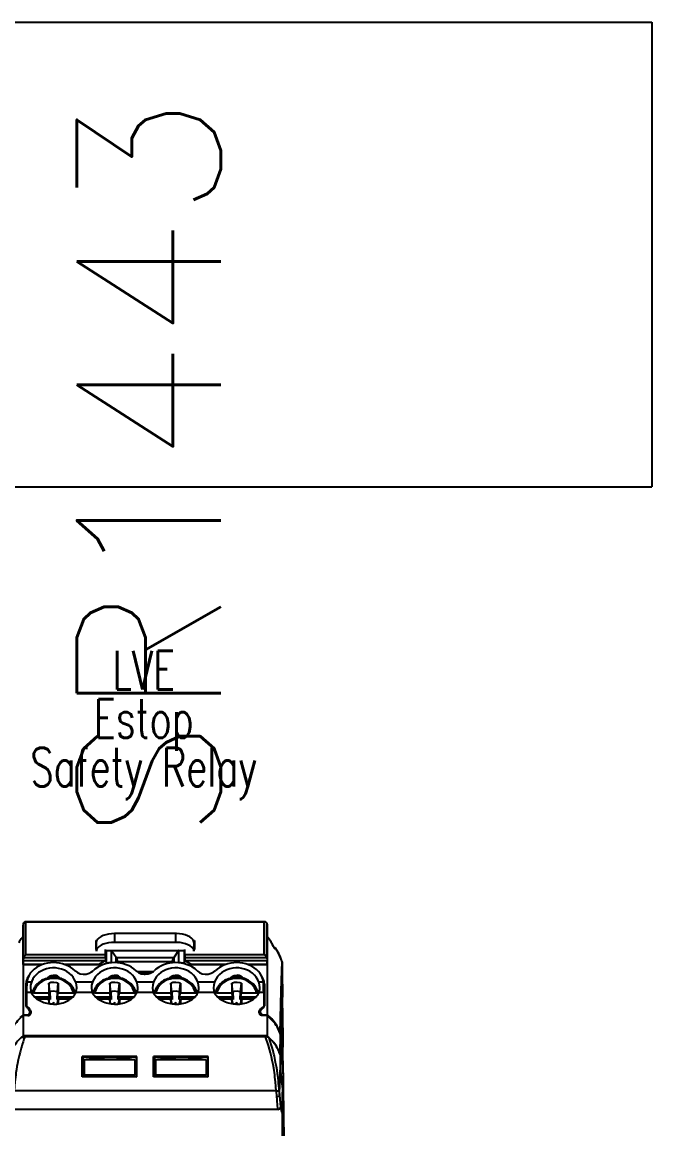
# Model space of a CAD drawing. Header units: inches. Extents: x 0.1 to 89.7, y 0.1 to 57.6.
# Drawn here: x 80.934 to 82.951, y 25.631 to 29.18 of the extents above; entities that cross this region are included whole.
import ezdxf
from ezdxf.enums import TextEntityAlignment as Align

# ---------------------------------------------------------------- set-up
doc = ezdxf.new("R2010")
doc.units = ezdxf.units.IN
doc.header["$MEASUREMENT"] = 0
for name, color, linetype in [('OBJECT', 140, 'Continuous'), ('PDESC', 142, 'Continuous'), ('PLOC', 8, 'Continuous'), ('PSYMS', 7, 'Continuous'), ('PTAG', 150, 'Continuous')]:
    doc.layers.add(name, color=color, linetype=linetype)
doc.styles.add('WD', font='romans.shx', dxfattribs={"height": 0.185})

# ---------------------------------------------------------------- blocks, each defined once
blk = doc.blocks.new('SR_2NO_1NC')
at = {"layer": 'OBJECT', "color": 7}
for points in [[(0.0499, 4.6847), (0.0483, 4.6771)], [(0.0543, 4.6879), (0.0499, 4.6847)], [(0.0499, 4.5721), (0.0499, 4.6847)], [(0.0577, 4.6871), (0.0543, 4.6879)], [(0.8296, 4.6879), (0.0543, 4.6879)], [(0.0577, 4.5813), (0.0577, 4.6871)], [(0.8261, 4.6871), (0.0577, 4.6871)], [(0.8296, 4.6879), (0.8261, 4.6871)], [(0.8261, 4.5813), (0.8261, 4.6871)], [(0.8339, 4.6847), (0.8296, 4.6879)], [(0.8339, 4.5721), (0.8339, 4.6847)], [(0.8339, 4.6847), (0.8354, 4.6771)], [(0.0483, 4.5631), (0.0483, 4.677)], [(0.3435, 4.65), (0.3338, 4.6495), (0.3242, 4.6483), (0.3153, 4.6464), (0.3071, 4.6437), (0.2999, 4.6405), (0.2939, 4.6366), (0.2893, 4.6325), (0.2861, 4.6279), (0.2856, 4.6265)], [(0.5402, 4.65), (0.3435, 4.65)], [(0.3435, 4.65), (0.3435, 4.6218)], [(0.5983, 4.6265), (0.5956, 4.6311), (0.5915, 4.6355), (0.5859, 4.6394), (0.579, 4.6429), (0.5711, 4.6457), (0.5623, 4.6477), (0.553, 4.6493), (0.5433, 4.6499), (0.5402, 4.65)], [(0.5402, 4.65), (0.5402, 4.6218)], [(0.8354, 4.6771), (0.8354, 4.5631)], [(0.8354, 4.6483), (0.8354, 4.6385)], [(0.0477, 4.6385), (0.0472, 4.6383), (0.0466, 4.638), (0.0458, 4.6373), (0.0448, 4.6365), (0.0439, 4.6354), (0.0419, 4.6329), (0.04, 4.63), (0.038, 4.6268), (0.0362, 4.6233), (0.0347, 4.62)], [(0.0483, 4.6375), (0.0477, 4.6385)], [(0.0477, 4.6385), (0.0483, 4.6385)], [(0.0483, 4.6375), (0.0483, 4.6341)], [(0.0483, 4.6341), (0.0483, 4.4146)], [(0.2825, 4.6279), (0.2825, 4.5982)], [(0.2825, 4.6279), (0.2861, 4.6279)], [(0.2825, 4.6137), (0.2845, 4.6137)], [(0.2856, 4.6265), (0.2845, 4.6214)], [(0.3435, 4.6218), (0.3338, 4.6214), (0.3242, 4.6201), (0.3153, 4.6182), (0.3071, 4.6155), (0.2999, 4.6123), (0.2939, 4.6086), (0.2893, 4.6043), (0.2861, 4.5997), (0.2846, 4.595), (0.2845, 4.5929)], [(0.2845, 4.6214), (0.2845, 4.5929)], [(0.5402, 4.6218), (0.3435, 4.6218)], [(0.5994, 4.5929), (0.5986, 4.5976), (0.5961, 4.6024), (0.5922, 4.6066), (0.5868, 4.6107), (0.5801, 4.6141), (0.5723, 4.6172), (0.5637, 4.6194), (0.5544, 4.6209), (0.5447, 4.6217), (0.5402, 4.6218)], [(0.5977, 4.6279), (0.6013, 4.6279)], [(0.5994, 4.6214), (0.5983, 4.6265)], [(0.5994, 4.6214), (0.5994, 4.5929)], [(0.5994, 4.6137), (0.6013, 4.6137)], [(0.6013, 4.6279), (0.6013, 4.5982)], [(0.8362, 4.6385), (0.8354, 4.6376), (0.8356, 4.6375)], [(0.8354, 4.6385), (0.8362, 4.6385)], [(0.8354, 4.6375), (0.8354, 4.6341)], [(0.8354, 4.6341), (0.8354, 4.4146)], [(0.8354, 4.623), (0.8354, 4.624)], [(0.8354, 4.6218), (0.8354, 4.623)], [(0.8362, 4.6385), (0.8363, 4.6385)], [(0.8362, 4.6385), (0.8365, 4.6383), (0.8371, 4.638), (0.838, 4.6373), (0.8389, 4.6365), (0.8398, 4.6354), (0.8418, 4.6329), (0.844, 4.63), (0.8457, 4.6268), (0.8475, 4.6233), (0.8491, 4.62)], [(0.8363, 4.6385), (0.8368, 4.6383), (0.8374, 4.638), (0.8382, 4.6373), (0.8391, 4.6365), (0.8401, 4.6354), (0.8421, 4.6329), (0.8441, 4.63), (0.846, 4.6268), (0.8477, 4.6233), (0.8493, 4.62)], [(0.8491, 4.62), (0.8503, 4.6173), (0.8514, 4.6149), (0.854, 4.6099), (0.8553, 4.6075), (0.8567, 4.6053), (0.8579, 4.6034), (0.8589, 4.6021), (0.8593, 4.6016), (0.8598, 4.6015), (0.8599, 4.6015)], [(0.8493, 4.62), (0.8535, 4.6111), (0.8568, 4.6053)], [(0.0499, 4.5721), (0.0483, 4.5631)], [(0.0577, 4.5813), (0.0563, 4.5805), (0.055, 4.5796), (0.0537, 4.5785), (0.0524, 4.5772), (0.0515, 4.5758), (0.0509, 4.5749), (0.0505, 4.5739), (0.0501, 4.5731), (0.0499, 4.5721)], [(0.3139, 4.5721), (0.0499, 4.5721)], [(0.3139, 4.5813), (0.0577, 4.5813)], [(0.2825, 4.6043), (0.2845, 4.6043)], [(0.2825, 4.6001), (0.2845, 4.6001)], [(0.2845, 4.5982), (0.2825, 4.5982)], [(0.3139, 4.5813), (0.3139, 4.5982)], [(0.3139, 4.5721), (0.3139, 4.5813)], [(0.3139, 4.5721), (0.3139, 4.5631)], [(0.316, 4.5957), (0.3336, 4.5957)], [(0.316, 4.5957), (0.316, 4.5542)], [(0.3336, 4.5568), (0.3336, 4.5957)], [(0.3336, 4.5957), (0.3339, 4.5954)], [(0.3339, 4.5954), (0.5498, 4.5954)], [(0.3339, 4.5954), (0.3483, 4.5739)], [(0.3492, 4.5726), (0.3483, 4.5739)], [(0.3483, 4.5564), (0.3483, 4.5739)], [(0.3492, 4.5726), (0.5345, 4.5726)], [(0.3533, 4.5613), (0.3532, 4.5628), (0.3528, 4.5646), (0.3522, 4.5665), (0.3517, 4.5679), (0.351, 4.5693), (0.3501, 4.571), (0.3492, 4.5726)], [(0.5305, 4.5613), (0.5305, 4.5628), (0.5309, 4.5646), (0.5315, 4.5665), (0.5321, 4.5679), (0.5327, 4.5693), (0.5336, 4.571), (0.5345, 4.5726)], [(0.5345, 4.5726), (0.5354, 4.5739)], [(0.5498, 4.5954), (0.5354, 4.5739)], [(0.5354, 4.5564), (0.5354, 4.5739)], [(0.5501, 4.5957), (0.5498, 4.5954)], [(0.5501, 4.5957), (0.5679, 4.5957)], [(0.5501, 4.5568), (0.5501, 4.5957)], [(0.5679, 4.5957), (0.5679, 4.5542)], [(0.5698, 4.5813), (0.5698, 4.5982)], [(0.8261, 4.5813), (0.5698, 4.5813)], [(0.5698, 4.5813), (0.5698, 4.5721)], [(0.8339, 4.5721), (0.5698, 4.5721)], [(0.5698, 4.5721), (0.5698, 4.5631)], [(0.5994, 4.6043), (0.6013, 4.6043)], [(0.5994, 4.6001), (0.6013, 4.6001)], [(0.6013, 4.5982), (0.5994, 4.5982)], [(0.8339, 4.5721), (0.8335, 4.5735), (0.833, 4.5749), (0.8321, 4.5761), (0.8314, 4.5771), (0.8307, 4.5779), (0.8293, 4.5793), (0.8278, 4.5804), (0.8261, 4.5813)], [(0.8339, 4.5721), (0.8354, 4.5631)], [(0.8567, 4.6053), (0.8603, 4.6053)], [(0.8575, 4.6039), (0.8602, 4.6039)], [(0.8599, 4.6015), (0.86, 4.6015), (0.8602, 4.6018), (0.8603, 4.6022), (0.8603, 4.6028), (0.8602, 4.6039)], [(0.8602, 4.6039), (0.86, 4.6047), (0.86, 4.605), (0.8602, 4.6053), (0.8603, 4.6053)], [(0.8612, 4.6044), (0.8603, 4.6054)], [(0.8614, 4.6044), (0.8604, 4.6054)], [(0.8604, 4.6053), (0.8604, 4.6053)], [(0.8833, 4.5586), (0.8803, 4.5679), (0.8766, 4.5771), (0.8723, 4.586), (0.8676, 4.5946), (0.8624, 4.6028), (0.8612, 4.6044)], [(0.8836, 4.5586), (0.8804, 4.5679), (0.8768, 4.5771), (0.8725, 4.586), (0.8678, 4.5946), (0.8625, 4.6028), (0.8614, 4.6044)], [(0.0483, 4.5503), (0.0483, 4.5631)], [(0.0483, 4.5631), (0.3139, 4.5631)], [(0.0483, 4.5503), (0.0483, 4.5492)], [(0.1106, 4.5503), (0.0483, 4.5503)], [(0.1079, 4.5492), (0.0483, 4.5492)], [(0.0995, 4.5454), (0.0913, 4.5407), (0.0838, 4.5352), (0.0773, 4.5288), (0.0716, 4.5218), (0.067, 4.5142), (0.0636, 4.5061), (0.0614, 4.4978), (0.0611, 4.4967)], [(0.2181, 4.4934), (0.2146, 4.5013), (0.2099, 4.5089), (0.2042, 4.5158), (0.1974, 4.5219), (0.1898, 4.5274), (0.1815, 4.5318), (0.1724, 4.5353), (0.163, 4.5378), (0.1534, 4.539), (0.1436, 4.5393), (0.1338, 4.5384), (0.1243, 4.5363), (0.1151, 4.5332), (0.1065, 4.529), (0.0985, 4.524), (0.0915, 4.518), (0.0854, 4.5114), (0.0802, 4.504), (0.0763, 4.4963), (0.0753, 4.4934)], [(0.2161, 4.53), (0.2091, 4.536), (0.2015, 4.5413), (0.1931, 4.5458), (0.1844, 4.5497), (0.1752, 4.5526), (0.1656, 4.5549), (0.1559, 4.5561), (0.146, 4.5565), (0.1363, 4.556), (0.1266, 4.5546), (0.1172, 4.5524), (0.108, 4.5493), (0.0995, 4.5454)], [(0.2928, 4.5503), (0.1827, 4.5503)], [(0.2902, 4.5492), (0.1855, 4.5492)], [(0.415, 4.4934), (0.4114, 4.5013), (0.4068, 4.5089), (0.401, 4.5158), (0.3943, 4.5219), (0.3867, 4.5274), (0.3782, 4.5318), (0.3693, 4.5353), (0.3599, 4.5378), (0.3501, 4.539), (0.3403, 4.5393), (0.3305, 4.5384), (0.321, 4.5363), (0.3118, 4.5332), (0.3032, 4.529), (0.2953, 4.524), (0.2882, 4.518), (0.2821, 4.5114), (0.2772, 4.504), (0.2731, 4.4963), (0.272, 4.4934)], [(0.4129, 4.53), (0.4059, 4.536), (0.3982, 4.5413), (0.3899, 4.5458), (0.3811, 4.5497), (0.372, 4.5526), (0.3624, 4.5549), (0.3527, 4.5561), (0.343, 4.5565), (0.3331, 4.556), (0.3234, 4.5546), (0.3139, 4.5524), (0.3047, 4.5493), (0.296, 4.5453), (0.2878, 4.5407), (0.2802, 4.5353), (0.274, 4.53)], [(0.2902, 4.5492), (0.2928, 4.5503)], [(0.3139, 4.5631), (0.2928, 4.5503)], [(0.3139, 4.5694), (0.316, 4.5694)], [(0.3336, 4.5568), (0.3239, 4.5555), (0.316, 4.5542)], [(0.316, 4.5542), (0.316, 4.5529)], [(0.3345, 4.5561), (0.3336, 4.5568)], [(0.3533, 4.5561), (0.3533, 4.5613)], [(0.3533, 4.5603), (0.5305, 4.5603)], [(0.6117, 4.4934), (0.6082, 4.5013), (0.6035, 4.5089), (0.5979, 4.5158), (0.591, 4.5219), (0.5834, 4.5274), (0.5751, 4.5318), (0.5661, 4.5353), (0.5566, 4.5378), (0.5469, 4.539), (0.5372, 4.5393), (0.5273, 4.5384), (0.5179, 4.5363), (0.5087, 4.5332), (0.5001, 4.529), (0.4922, 4.524), (0.4851, 4.518), (0.479, 4.5114), (0.4739, 4.504), (0.47, 4.4963), (0.4688, 4.4934)], [(0.6098, 4.53), (0.6027, 4.536), (0.5951, 4.5413), (0.5868, 4.5458), (0.5778, 4.5497), (0.5687, 4.5526), (0.5593, 4.5549), (0.5495, 4.5561), (0.5397, 4.5565), (0.5298, 4.556), (0.5201, 4.5546), (0.5106, 4.5524), (0.5015, 4.5493), (0.4927, 4.5453), (0.4845, 4.5407), (0.4769, 4.5353), (0.4708, 4.53)], [(0.5305, 4.5561), (0.5305, 4.5613)], [(0.5493, 4.5561), (0.5501, 4.5568)], [(0.5679, 4.5542), (0.5582, 4.5558), (0.5501, 4.5568)], [(0.5698, 4.5694), (0.5679, 4.5694)], [(0.5679, 4.5542), (0.5679, 4.5529)], [(0.5698, 4.5631), (0.8354, 4.5631)], [(0.5698, 4.5631), (0.5909, 4.5503)], [(0.701, 4.5503), (0.5909, 4.5503)], [(0.5909, 4.5503), (0.5936, 4.5492)], [(0.6982, 4.5492), (0.5936, 4.5492)], [(0.8085, 4.4934), (0.805, 4.5013), (0.8003, 4.5089), (0.7946, 4.5158), (0.7878, 4.5219), (0.7802, 4.5274), (0.7719, 4.5318), (0.7628, 4.5353), (0.7534, 4.5378), (0.7438, 4.539), (0.7339, 4.5393), (0.7242, 4.5384), (0.7146, 4.5363), (0.7055, 4.5332), (0.6969, 4.529), (0.6889, 4.524), (0.6819, 4.518), (0.6757, 4.5114), (0.6707, 4.504), (0.6667, 4.4963), (0.6656, 4.4934)], [(0.7844, 4.5454), (0.7756, 4.5493), (0.7664, 4.5525), (0.7568, 4.5547), (0.7473, 4.556), (0.7374, 4.5565), (0.7275, 4.5561), (0.7178, 4.5547), (0.7084, 4.5526), (0.6992, 4.5496), (0.6903, 4.5457), (0.6822, 4.5411), (0.6743, 4.5357), (0.6676, 4.53)], [(0.8354, 4.5503), (0.7731, 4.5503)], [(0.8354, 4.5492), (0.7759, 4.5492)], [(0.8226, 4.4967), (0.8206, 4.505), (0.8172, 4.5132), (0.8128, 4.5208), (0.8074, 4.5279), (0.8009, 4.5343), (0.7935, 4.54), (0.7855, 4.5449), (0.7844, 4.5454)], [(0.8354, 4.5503), (0.8354, 4.5631)], [(0.8354, 4.5492), (0.8354, 4.5503)], [(0.8778, 4.328), (0.8797, 4.423), (0.8807, 4.4636), (0.8815, 4.4993), (0.8825, 4.5297), (0.8833, 4.5586)], [(0.8833, 4.5586), (0.8835, 4.45)], [(0.8836, 4.5586), (0.8836, 4.4864)], [(0.0666, 4.5134), (0.0614, 4.5051), (0.0582, 4.4959), (0.0579, 4.495)], [(0.1803, 4.501), (0.176, 4.5029), (0.1718, 4.5046), (0.1672, 4.5059), (0.1626, 4.5069), (0.1579, 4.5078), (0.1532, 4.5083), (0.1484, 4.5085), (0.1437, 4.5085), (0.1389, 4.5082), (0.1341, 4.5075), (0.1295, 4.5067), (0.1249, 4.5056), (0.1205, 4.504), (0.116, 4.5024), (0.1118, 4.5004), (0.1077, 4.4982), (0.1038, 4.4959), (0.1001, 4.4931), (0.0966, 4.4903), (0.0933, 4.4871), (0.0918, 4.4854), (0.0902, 4.4838), (0.0889, 4.4821), (0.0875, 4.4803), (0.0862, 4.4785), (0.085, 4.4767), (0.0838, 4.4749), (0.0827, 4.4729), (0.0817, 4.471), (0.0808, 4.4689), (0.0799, 4.467), (0.0793, 4.4649), (0.0786, 4.4628), (0.0779, 4.4607), (0.0773, 4.4587), (0.0769, 4.4566)], [(0.2105, 4.4592), (0.208, 4.4676), (0.2041, 4.4753), (0.1989, 4.4825), (0.1924, 4.4891), (0.1851, 4.4946), (0.1767, 4.4992), (0.1677, 4.5025), (0.1581, 4.5046), (0.1484, 4.5056), (0.1385, 4.5051), (0.129, 4.5033), (0.1198, 4.5004), (0.1112, 4.4963), (0.1034, 4.4911), (0.0966, 4.4849), (0.0909, 4.4779), (0.0897, 4.476)], [(0.1262, 4.5059), (0.1276, 4.5077), (0.1294, 4.5093), (0.1313, 4.5109), (0.1337, 4.5122), (0.136, 4.5134), (0.1389, 4.5143), (0.1413, 4.5149), (0.1439, 4.5153), (0.1468, 4.5154)], [(0.1672, 4.5059), (0.1658, 4.5077), (0.1641, 4.5093), (0.162, 4.5109), (0.1598, 4.5122), (0.1573, 4.5134), (0.1547, 4.5143), (0.152, 4.5149), (0.1494, 4.5153), (0.1468, 4.5154)], [(0.2164, 4.4566), (0.2143, 4.465), (0.2106, 4.473), (0.2058, 4.4806), (0.1998, 4.4874), (0.1928, 4.4935), (0.1849, 4.4986), (0.1803, 4.501)], [(0.2161, 4.53), (0.2237, 4.5244), (0.2324, 4.5207), (0.242, 4.519), (0.2517, 4.5193), (0.261, 4.5218), (0.2695, 4.5263), (0.274, 4.53)], [(0.3771, 4.501), (0.3729, 4.5029), (0.3685, 4.5046), (0.3639, 4.5059), (0.3593, 4.5069), (0.3547, 4.5078), (0.3499, 4.5083), (0.3451, 4.5085), (0.3404, 4.5085), (0.3357, 4.5082), (0.331, 4.5075), (0.3263, 4.5067), (0.3217, 4.5056), (0.3173, 4.504), (0.3128, 4.5024), (0.3086, 4.5004), (0.3046, 4.4982), (0.3006, 4.4959), (0.2969, 4.4931), (0.2934, 4.4903), (0.2902, 4.4871), (0.2885, 4.4854), (0.2871, 4.4838), (0.2856, 4.4821), (0.2843, 4.4803), (0.2829, 4.4785), (0.2819, 4.4767), (0.2806, 4.4749), (0.2796, 4.4729), (0.2785, 4.471), (0.2776, 4.4689), (0.2767, 4.467), (0.276, 4.4649), (0.2754, 4.4628), (0.2746, 4.4607), (0.2742, 4.4587), (0.2736, 4.4566)], [(0.4074, 4.4592), (0.4049, 4.4676), (0.401, 4.4753), (0.3957, 4.4825), (0.3893, 4.4891), (0.3818, 4.4946), (0.3735, 4.4992), (0.3644, 4.5025), (0.355, 4.5046), (0.3451, 4.5056), (0.3354, 4.5051), (0.3258, 4.5033), (0.3165, 4.5004), (0.3079, 4.4963), (0.3002, 4.4911), (0.2934, 4.4849), (0.2878, 4.4779), (0.2866, 4.476)], [(0.3229, 4.5059), (0.3244, 4.5077), (0.3261, 4.5093), (0.3282, 4.5109), (0.3304, 4.5122), (0.333, 4.5134), (0.3356, 4.5143), (0.3383, 4.5149), (0.3409, 4.5153), (0.3435, 4.5154)], [(0.364, 4.5059), (0.3625, 4.5077), (0.3608, 4.5093), (0.3589, 4.5109), (0.3565, 4.5122), (0.3541, 4.5134), (0.3514, 4.5143), (0.3489, 4.5149), (0.3462, 4.5153), (0.3435, 4.5154)], [(0.4133, 4.4566), (0.4109, 4.465), (0.4074, 4.473), (0.4025, 4.4806), (0.3965, 4.4874), (0.3896, 4.4935), (0.3817, 4.4986), (0.3771, 4.501)], [(0.4129, 4.53), (0.4204, 4.5244), (0.4292, 4.5207), (0.4387, 4.519), (0.4419, 4.5189)], [(0.415, 4.5282), (0.4687, 4.5282)], [(0.42, 4.5247), (0.4637, 4.5247)], [(0.424, 4.5227), (0.4597, 4.5227)], [(0.4419, 4.5189), (0.4515, 4.5199), (0.4607, 4.5231), (0.4686, 4.5281), (0.4708, 4.53)], [(0.574, 4.501), (0.5697, 4.5029), (0.5652, 4.5046), (0.5608, 4.5059), (0.5562, 4.5069), (0.5515, 4.5078), (0.5468, 4.5083), (0.5421, 4.5085), (0.5372, 4.5085), (0.5325, 4.5082), (0.5277, 4.5075), (0.5232, 4.5067), (0.5186, 4.5056), (0.514, 4.504), (0.5097, 4.5024), (0.5054, 4.5004), (0.5014, 4.4982), (0.4975, 4.4959), (0.4937, 4.4931), (0.4903, 4.4903), (0.4869, 4.4871), (0.4854, 4.4854), (0.4838, 4.4838), (0.4825, 4.4821), (0.4811, 4.4803), (0.4798, 4.4785), (0.4786, 4.4767), (0.4775, 4.4749), (0.4764, 4.4729), (0.4754, 4.471), (0.4744, 4.4689), (0.4736, 4.467), (0.4728, 4.4649), (0.472, 4.4628), (0.4715, 4.4607), (0.471, 4.4587), (0.4705, 4.4566)], [(0.6041, 4.4592), (0.6016, 4.4676), (0.5977, 4.4753), (0.5924, 4.4825), (0.5861, 4.4891), (0.5785, 4.4946), (0.5703, 4.4992), (0.5612, 4.5025), (0.5518, 4.5046), (0.5421, 4.5056), (0.5322, 4.5051), (0.5226, 4.5033), (0.5134, 4.5004), (0.5048, 4.4963), (0.4971, 4.4911), (0.4903, 4.4849), (0.4845, 4.4779), (0.4833, 4.476)], [(0.5198, 4.5059), (0.5212, 4.5077), (0.5229, 4.5093), (0.525, 4.5109), (0.5272, 4.5122), (0.5297, 4.5134), (0.5323, 4.5143), (0.535, 4.5149), (0.5376, 4.5153), (0.5402, 4.5154)], [(0.5608, 4.5059), (0.5594, 4.5077), (0.5576, 4.5093), (0.5556, 4.5109), (0.5535, 4.5122), (0.5509, 4.5134), (0.5482, 4.5143), (0.5456, 4.5149), (0.543, 4.5153), (0.5402, 4.5154)], [(0.6101, 4.4566), (0.6077, 4.465), (0.6041, 4.473), (0.5994, 4.4806), (0.5934, 4.4874), (0.5863, 4.4935), (0.5785, 4.4986), (0.574, 4.501)], [(0.6098, 4.53), (0.6172, 4.5244), (0.626, 4.5207), (0.6355, 4.519), (0.6453, 4.5193), (0.6547, 4.5218), (0.663, 4.5263), (0.6676, 4.53)], [(0.7707, 4.501), (0.7664, 4.5029), (0.7621, 4.5046), (0.7575, 4.5059), (0.753, 4.5069), (0.7482, 4.5078), (0.7435, 4.5084), (0.7388, 4.5085), (0.7341, 4.5085), (0.7292, 4.5082), (0.7245, 4.5075), (0.7199, 4.5067), (0.7154, 4.5056), (0.7109, 4.504), (0.7064, 4.5024), (0.7023, 4.5004), (0.6981, 4.4982), (0.6942, 4.4959), (0.6905, 4.4931), (0.687, 4.4903), (0.6837, 4.4871), (0.6822, 4.4854), (0.6806, 4.4838), (0.6792, 4.4821), (0.6778, 4.4803), (0.6766, 4.4785), (0.6754, 4.4767), (0.6742, 4.4749), (0.6731, 4.4729), (0.6722, 4.471), (0.6712, 4.4689), (0.6704, 4.467), (0.6696, 4.4649), (0.6689, 4.4628), (0.6683, 4.4607), (0.6677, 4.4587), (0.6673, 4.4566)], [(0.8009, 4.4592), (0.7983, 4.4676), (0.7945, 4.4753), (0.7893, 4.4825), (0.7828, 4.4891), (0.7754, 4.4946), (0.7672, 4.4992), (0.7581, 4.5025), (0.7485, 4.5046), (0.7388, 4.5056), (0.7289, 4.5051), (0.7193, 4.5033), (0.7102, 4.5004), (0.7016, 4.4963), (0.6938, 4.4911), (0.687, 4.4849), (0.6813, 4.4779), (0.6801, 4.476)], [(0.7166, 4.5059), (0.718, 4.5077), (0.7198, 4.5093), (0.7218, 4.5109), (0.7239, 4.5122), (0.7265, 4.5134), (0.7292, 4.5143), (0.7317, 4.5149), (0.7343, 4.5153), (0.7371, 4.5154)], [(0.7575, 4.5059), (0.7562, 4.5077), (0.7545, 4.5093), (0.7524, 4.5109), (0.7502, 4.5122), (0.7477, 4.5134), (0.745, 4.5143), (0.7424, 4.5149), (0.7398, 4.5153), (0.7371, 4.5154)], [(0.8068, 4.4566), (0.8046, 4.465), (0.801, 4.473), (0.7962, 4.4806), (0.7902, 4.4874), (0.7832, 4.4935), (0.7753, 4.4986), (0.7707, 4.501)], [(0.8258, 4.495), (0.8228, 4.5043), (0.8178, 4.5127), (0.817, 4.5135)], [(0.0611, 4.4967), (0.0575, 4.477)], [(0.0579, 4.495), (0.0575, 4.4864)], [(0.0575, 4.4864), (0.0575, 4.4166)], [(0.0601, 4.486), (0.0575, 4.4715)], [(0.0601, 4.4861), (0.0598, 4.4763), (0.0597, 4.4664), (0.0595, 4.4598)], [(0.0605, 4.4934), (0.0601, 4.4861)], [(0.0601, 4.486), (0.0601, 4.4861)], [(0.0611, 4.4967), (0.0605, 4.4934)], [(0.0753, 4.4934), (0.0605, 4.4934)], [(0.0753, 4.4934), (0.0727, 4.4839), (0.0719, 4.4752)], [(0.0719, 4.4752), (0.073, 4.4654), (0.0749, 4.4598)], [(0.0897, 4.476), (0.0857, 4.4682), (0.083, 4.46), (0.0828, 4.4592)], [(0.1359, 4.4914), (0.1314, 4.4903)], [(0.1344, 4.4621), (0.1314, 4.4903)], [(0.1314, 4.4903), (0.1314, 4.4592)], [(0.1576, 4.4914), (0.1479, 4.4923), (0.138, 4.4917), (0.1359, 4.4914)], [(0.162, 4.4903), (0.1576, 4.4914)], [(0.1591, 4.4621), (0.162, 4.4903)], [(0.162, 4.4903), (0.162, 4.4592)], [(0.272, 4.4934), (0.2181, 4.4934)], [(0.2214, 4.4752), (0.2205, 4.4849), (0.2181, 4.4934)], [(0.2185, 4.4598), (0.221, 4.4692), (0.2214, 4.4752)], [(0.272, 4.4934), (0.2695, 4.4839), (0.2686, 4.4752)], [(0.2688, 4.4752), (0.2699, 4.4654), (0.2717, 4.4598)], [(0.2866, 4.476), (0.2825, 4.4682), (0.2799, 4.46), (0.2796, 4.4592)], [(0.3327, 4.4914), (0.3282, 4.4903)], [(0.3311, 4.4621), (0.3282, 4.4903)], [(0.3282, 4.4903), (0.3282, 4.4592)], [(0.3543, 4.4914), (0.3446, 4.4923), (0.3349, 4.4917), (0.3327, 4.4914)], [(0.3588, 4.4903), (0.3543, 4.4914)], [(0.3559, 4.4621), (0.3588, 4.4903)], [(0.3588, 4.4903), (0.3588, 4.4592)], [(0.4183, 4.4752), (0.4173, 4.4849), (0.415, 4.4934)], [(0.4688, 4.4934), (0.415, 4.4934)], [(0.4153, 4.4598), (0.4179, 4.4692), (0.4183, 4.4752)], [(0.4688, 4.4934), (0.4664, 4.4839), (0.4655, 4.4752)], [(0.4655, 4.4752), (0.4667, 4.4654), (0.4685, 4.4598)], [(0.4833, 4.476), (0.4793, 4.4682), (0.4766, 4.46), (0.4765, 4.4592)], [(0.5294, 4.4914), (0.525, 4.4903)], [(0.5279, 4.4621), (0.525, 4.4903)], [(0.525, 4.4903), (0.525, 4.4592)], [(0.5511, 4.4914), (0.5414, 4.4923), (0.5316, 4.4917), (0.5294, 4.4914)], [(0.5556, 4.4903), (0.5511, 4.4914)], [(0.5527, 4.4621), (0.5556, 4.4903)], [(0.5556, 4.4903), (0.5556, 4.4592)], [(0.6151, 4.4752), (0.6141, 4.4849), (0.6117, 4.4934)], [(0.6656, 4.4934), (0.6117, 4.4934)], [(0.612, 4.4598), (0.6147, 4.4692), (0.6151, 4.4752)], [(0.6656, 4.4934), (0.6631, 4.4839), (0.6623, 4.4752)], [(0.6623, 4.4752), (0.6634, 4.4654), (0.6653, 4.4598)], [(0.6801, 4.476), (0.676, 4.4682), (0.6734, 4.46), (0.6732, 4.4592)], [(0.7263, 4.4914), (0.7219, 4.4903)], [(0.7247, 4.4621), (0.7219, 4.4903)], [(0.7219, 4.4903), (0.7219, 4.4592)], [(0.748, 4.4914), (0.7383, 4.4923), (0.7284, 4.4917), (0.7263, 4.4914)], [(0.7524, 4.4903), (0.748, 4.4914)], [(0.7495, 4.4621), (0.7524, 4.4903)], [(0.7524, 4.4903), (0.7524, 4.4592)], [(0.8232, 4.4934), (0.8085, 4.4934)], [(0.8119, 4.4752), (0.8108, 4.4849), (0.8085, 4.4934)], [(0.8089, 4.4598), (0.8114, 4.4692), (0.8119, 4.4752)], [(0.8232, 4.4934), (0.8226, 4.4967)], [(0.8226, 4.4967), (0.8263, 4.477)], [(0.8236, 4.4861), (0.8232, 4.4934)], [(0.8242, 4.4598), (0.824, 4.4696), (0.8239, 4.4795), (0.8236, 4.4861)], [(0.8236, 4.486), (0.8236, 4.4861)], [(0.8236, 4.486), (0.8263, 4.4715)], [(0.8264, 4.4864), (0.8258, 4.495)], [(0.8264, 4.4864), (0.8264, 4.4166)], [(0.8833, 4.4864), (0.8845, 4.4864)], [(0.8833, 4.4804), (0.8843, 4.4804)], [(0.8843, 4.4804), (0.8839, 4.4572)], [(0.8843, 4.4804), (0.8845, 4.4864)], [(0.8845, 4.4804), (0.8846, 4.4864)], [(0.8845, 4.4864), (0.8845, 4.484)], [(0.8845, 4.484), (0.8845, 4.4452)], [(0.8846, 4.4864), (0.8847, 4.484)], [(0.8847, 4.484), (0.8847, 4.4452)], [(0.0749, 4.4598), (0.0595, 4.4598)], [(0.0595, 4.4598), (0.0595, 4.4171)], [(0.1468, 4.4224), (0.1415, 4.4225), (0.136, 4.4228), (0.1309, 4.4235), (0.1258, 4.4245), (0.1206, 4.4256), (0.1158, 4.4271), (0.1109, 4.4288), (0.1063, 4.4308), (0.1019, 4.4328), (0.0977, 4.4353), (0.0937, 4.4378), (0.0901, 4.4406), (0.0868, 4.4434), (0.0852, 4.4449), (0.0837, 4.4464), (0.0816, 4.4489), (0.0795, 4.4516), (0.0778, 4.4542), (0.0762, 4.4569), (0.0749, 4.4598)], [(0.0828, 4.4592), (0.0811, 4.459), (0.0802, 4.4589), (0.0794, 4.4587), (0.0787, 4.4584), (0.078, 4.4581), (0.0776, 4.4577), (0.0772, 4.4572), (0.077, 4.4569), (0.0769, 4.4564)], [(0.0769, 4.4564), (0.0769, 4.4559)], [(0.0828, 4.4592), (0.1314, 4.4592)], [(0.0844, 4.4457), (0.1338, 4.4457)], [(0.1314, 4.4386), (0.0926, 4.4386)], [(0.1098, 4.4449), (0.1084, 4.4386)], [(0.1123, 4.4421), (0.1098, 4.4449)], [(0.1098, 4.4449), (0.1338, 4.4449)], [(0.1123, 4.4421), (0.1114, 4.4385)], [(0.1123, 4.4421), (0.1219, 4.4398), (0.1305, 4.4378)], [(0.1338, 4.4457), (0.1314, 4.4592)], [(0.1338, 4.4252), (0.1314, 4.4386)], [(0.1314, 4.4386), (0.1314, 4.4235)], [(0.1352, 4.4369), (0.1316, 4.4375)], [(0.1338, 4.4449), (0.1338, 4.4457)], [(0.1352, 4.4369), (0.1338, 4.4449)], [(0.1576, 4.4625), (0.1479, 4.464), (0.1383, 4.4631), (0.1344, 4.4621)], [(0.1344, 4.4621), (0.1352, 4.4369)], [(0.1468, 4.4224), (0.152, 4.4225), (0.1573, 4.4228), (0.1626, 4.4235), (0.1677, 4.4245), (0.1727, 4.4256), (0.1777, 4.4271), (0.1825, 4.4288), (0.1872, 4.4308), (0.1916, 4.4328), (0.1957, 4.4353), (0.1996, 4.4378), (0.2033, 4.4406), (0.2066, 4.4434), (0.2081, 4.4449), (0.2097, 4.4464), (0.2119, 4.4489), (0.2138, 4.4516), (0.2156, 4.4542), (0.2171, 4.4569), (0.2185, 4.4598)], [(0.1591, 4.4621), (0.1576, 4.4625)], [(0.1581, 4.4369), (0.1591, 4.4621)], [(0.1581, 4.4369), (0.1597, 4.4449)], [(0.1581, 4.4369), (0.1619, 4.4375)], [(0.1597, 4.4457), (0.162, 4.4592)], [(0.1597, 4.4457), (0.2089, 4.4457)], [(0.1597, 4.4449), (0.1597, 4.4457)], [(0.1597, 4.4449), (0.1835, 4.4449)], [(0.1597, 4.4252), (0.162, 4.4386)], [(0.162, 4.4592), (0.2105, 4.4592)], [(0.2008, 4.4386), (0.162, 4.4386)], [(0.162, 4.4386), (0.162, 4.4235)], [(0.1665, 4.4385), (0.181, 4.4421)], [(0.181, 4.4421), (0.1835, 4.4449)], [(0.182, 4.4385), (0.181, 4.4421)], [(0.1849, 4.4386), (0.1835, 4.4449)], [(0.2105, 4.4592), (0.2124, 4.459), (0.2132, 4.4589), (0.2139, 4.4587), (0.2147, 4.4584), (0.2153, 4.4581), (0.2159, 4.4577), (0.2161, 4.4572), (0.2164, 4.4569), (0.2166, 4.4564)], [(0.2166, 4.4564), (0.2166, 4.4559)], [(0.2717, 4.4598), (0.2185, 4.4598)], [(0.3435, 4.4224), (0.3383, 4.4225), (0.333, 4.4228), (0.3277, 4.4235), (0.3225, 4.4245), (0.3174, 4.4256), (0.3125, 4.4271), (0.3077, 4.4288), (0.3031, 4.4308), (0.2986, 4.4328), (0.2945, 4.4353), (0.2904, 4.4378), (0.2868, 4.4406), (0.2835, 4.4434), (0.282, 4.4449), (0.2806, 4.4464), (0.2783, 4.4489), (0.2764, 4.4516), (0.2746, 4.4542), (0.2731, 4.4569), (0.2717, 4.4598)], [(0.2796, 4.4592), (0.2778, 4.459), (0.277, 4.4589), (0.2762, 4.4587), (0.2755, 4.4584), (0.2749, 4.4581), (0.2743, 4.4577), (0.274, 4.4572), (0.2738, 4.4569), (0.2736, 4.4564)], [(0.2736, 4.4564), (0.2736, 4.4559)], [(0.2796, 4.4592), (0.3282, 4.4592)], [(0.2811, 4.4457), (0.3305, 4.4457)], [(0.3282, 4.4386), (0.2895, 4.4386)], [(0.3067, 4.4449), (0.3053, 4.4386)], [(0.3092, 4.4421), (0.3067, 4.4449)], [(0.3067, 4.4449), (0.3305, 4.4449)], [(0.3092, 4.4421), (0.3081, 4.4385)], [(0.3092, 4.4421), (0.3188, 4.4398), (0.3272, 4.4378)], [(0.3305, 4.4457), (0.3282, 4.4592)], [(0.3305, 4.4252), (0.3282, 4.4386)], [(0.3282, 4.4386), (0.3282, 4.4235)], [(0.3321, 4.4369), (0.3284, 4.4375)], [(0.3305, 4.4449), (0.3305, 4.4457)], [(0.3321, 4.4369), (0.3305, 4.4449)], [(0.3543, 4.4625), (0.3447, 4.464), (0.3351, 4.4631), (0.3311, 4.4621)], [(0.3311, 4.4621), (0.3321, 4.4369)], [(0.3435, 4.4224), (0.3488, 4.4225), (0.3541, 4.4228), (0.3593, 4.4235), (0.3644, 4.4245), (0.3696, 4.4256), (0.3745, 4.4271), (0.3793, 4.4288), (0.3839, 4.4308), (0.3883, 4.4328), (0.3925, 4.4353), (0.3965, 4.4378), (0.4002, 4.4406), (0.4035, 4.4434), (0.405, 4.4449), (0.4064, 4.4464), (0.4086, 4.4489), (0.4107, 4.4516), (0.4123, 4.4542), (0.414, 4.4569), (0.4153, 4.4598)], [(0.3559, 4.4621), (0.3543, 4.4625)], [(0.3549, 4.4369), (0.3559, 4.4621)], [(0.3549, 4.4369), (0.3564, 4.4449)], [(0.3549, 4.4369), (0.3586, 4.4375)], [(0.3564, 4.4457), (0.3588, 4.4592)], [(0.3564, 4.4457), (0.4058, 4.4457)], [(0.3564, 4.4449), (0.3564, 4.4457)], [(0.3564, 4.4449), (0.3803, 4.4449)], [(0.3564, 4.4252), (0.3588, 4.4386)], [(0.3588, 4.4592), (0.4074, 4.4592)], [(0.3975, 4.4386), (0.3588, 4.4386)], [(0.3588, 4.4386), (0.3588, 4.4235)], [(0.3634, 4.4385), (0.3778, 4.4421)], [(0.3778, 4.4421), (0.3803, 4.4449)], [(0.3789, 4.4385), (0.3778, 4.4421)], [(0.3817, 4.4386), (0.3804, 4.4449)], [(0.4074, 4.4592), (0.4091, 4.459), (0.41, 4.4589), (0.4108, 4.4587), (0.4115, 4.4584), (0.4121, 4.4581), (0.4126, 4.4577), (0.413, 4.4572), (0.4132, 4.4569), (0.4133, 4.4564)], [(0.4133, 4.4564), (0.4133, 4.4559)], [(0.4685, 4.4598), (0.4153, 4.4598)], [(0.5402, 4.4224), (0.535, 4.4225), (0.5297, 4.4228), (0.5244, 4.4235), (0.5193, 4.4245), (0.5143, 4.4256), (0.5093, 4.4271), (0.5046, 4.4288), (0.4998, 4.4308), (0.4954, 4.4328), (0.4912, 4.4353), (0.4873, 4.4378), (0.4837, 4.4406), (0.4804, 4.4434), (0.4789, 4.4449), (0.4773, 4.4464), (0.4751, 4.4489), (0.4732, 4.4516), (0.4714, 4.4542), (0.4699, 4.4569), (0.4685, 4.4598)], [(0.4705, 4.4564), (0.4704, 4.4559)], [(0.4765, 4.4592), (0.4747, 4.459), (0.4737, 4.4589), (0.4731, 4.4587), (0.4723, 4.4584), (0.4716, 4.4581), (0.4712, 4.4577), (0.4708, 4.4572), (0.4705, 4.4569), (0.4705, 4.4564)], [(0.4765, 4.4592), (0.525, 4.4592)], [(0.4781, 4.4457), (0.5275, 4.4457)], [(0.525, 4.4386), (0.4862, 4.4386)], [(0.5034, 4.4449), (0.5021, 4.4386)], [(0.5034, 4.4449), (0.5275, 4.4449)], [(0.506, 4.4421), (0.5034, 4.4449)], [(0.506, 4.4421), (0.505, 4.4385)], [(0.506, 4.4421), (0.5155, 4.4398), (0.5242, 4.4378)], [(0.5275, 4.4457), (0.525, 4.4592)], [(0.5275, 4.4252), (0.525, 4.4386)], [(0.525, 4.4386), (0.525, 4.4235)], [(0.5289, 4.4369), (0.5252, 4.4375)], [(0.5275, 4.4449), (0.5275, 4.4457)], [(0.5289, 4.4369), (0.5275, 4.4449)], [(0.5511, 4.4625), (0.5415, 4.464), (0.5318, 4.4631), (0.5279, 4.4621)], [(0.5279, 4.4621), (0.5289, 4.4369)], [(0.5402, 4.4224), (0.5456, 4.4225), (0.5509, 4.4228), (0.5561, 4.4235), (0.5614, 4.4245), (0.5664, 4.4256), (0.5713, 4.4271), (0.5761, 4.4288), (0.5807, 4.4308), (0.5851, 4.4328), (0.5894, 4.4353), (0.5933, 4.4378), (0.5969, 4.4406), (0.6002, 4.4434), (0.6018, 4.4449), (0.6033, 4.4464), (0.6055, 4.4489), (0.6075, 4.4516), (0.6092, 4.4542), (0.6108, 4.4569), (0.612, 4.4598)], [(0.5527, 4.4621), (0.5511, 4.4625)], [(0.5518, 4.4369), (0.5527, 4.4621)], [(0.5518, 4.4369), (0.5532, 4.4449)], [(0.5518, 4.4369), (0.5554, 4.4375)], [(0.5532, 4.4457), (0.5556, 4.4592)], [(0.5532, 4.4457), (0.6026, 4.4457)], [(0.5532, 4.4449), (0.5532, 4.4457)], [(0.5532, 4.4449), (0.5772, 4.4449)], [(0.5532, 4.4252), (0.5556, 4.4386)], [(0.5556, 4.4592), (0.6041, 4.4592)], [(0.5944, 4.4386), (0.5556, 4.4386)], [(0.5556, 4.4386), (0.5556, 4.4235)], [(0.5601, 4.4385), (0.5746, 4.4421)], [(0.5746, 4.4421), (0.5772, 4.4449)], [(0.5756, 4.4385), (0.5746, 4.4421)], [(0.5785, 4.4386), (0.5772, 4.4449)], [(0.6041, 4.4592), (0.6059, 4.459), (0.6067, 4.4589), (0.6076, 4.4587), (0.6082, 4.4584), (0.609, 4.4581), (0.6094, 4.4577), (0.6098, 4.4572), (0.6101, 4.4569), (0.6101, 4.4564)], [(0.6101, 4.4564), (0.6102, 4.4559)], [(0.6653, 4.4598), (0.612, 4.4598)], [(0.7371, 4.4224), (0.7317, 4.4225), (0.7265, 4.4228), (0.7213, 4.4235), (0.7162, 4.4245), (0.7111, 4.4256), (0.706, 4.4271), (0.7013, 4.4288), (0.6967, 4.4308), (0.6923, 4.4328), (0.688, 4.4353), (0.6841, 4.4378), (0.6805, 4.4406), (0.6772, 4.4434), (0.6757, 4.4449), (0.6741, 4.4464), (0.672, 4.4489), (0.6699, 4.4516), (0.6681, 4.4542), (0.6666, 4.4569), (0.6653, 4.4598)], [(0.6732, 4.4592), (0.6714, 4.459), (0.6707, 4.4589), (0.6698, 4.4587), (0.6691, 4.4584), (0.6684, 4.4581), (0.668, 4.4577), (0.6676, 4.4572), (0.6674, 4.4569), (0.6673, 4.4564)], [(0.6673, 4.4564), (0.6673, 4.4559)], [(0.6732, 4.4592), (0.7219, 4.4592)], [(0.6748, 4.4457), (0.7242, 4.4457)], [(0.7219, 4.4386), (0.683, 4.4386)], [(0.7002, 4.4449), (0.6988, 4.4386)], [(0.7027, 4.4421), (0.7002, 4.4449)], [(0.7002, 4.4449), (0.7242, 4.4449)], [(0.7027, 4.4421), (0.7017, 4.4385)], [(0.7027, 4.4421), (0.7123, 4.4398), (0.7209, 4.4378)], [(0.7242, 4.4457), (0.7219, 4.4592)], [(0.7242, 4.4252), (0.7219, 4.4386)], [(0.7219, 4.4386), (0.7219, 4.4235)], [(0.7256, 4.4369), (0.722, 4.4375)], [(0.7242, 4.4449), (0.7242, 4.4457)], [(0.7256, 4.4369), (0.7242, 4.4449)], [(0.748, 4.4625), (0.7383, 4.464), (0.7287, 4.4631), (0.7247, 4.4621)], [(0.7247, 4.4621), (0.7256, 4.4369)], [(0.7371, 4.4224), (0.7424, 4.4225), (0.7477, 4.4228), (0.753, 4.4235), (0.7581, 4.4245), (0.7631, 4.4256), (0.7681, 4.4271), (0.7728, 4.4288), (0.7775, 4.4308), (0.782, 4.4328), (0.7862, 4.4353), (0.79, 4.4378), (0.7936, 4.4406), (0.797, 4.4434), (0.7985, 4.4449), (0.8, 4.4464), (0.8023, 4.4489), (0.8042, 4.4516), (0.806, 4.4542), (0.8075, 4.4569), (0.8089, 4.4598)], [(0.7495, 4.4621), (0.748, 4.4625)], [(0.7485, 4.4369), (0.7495, 4.4621)], [(0.7485, 4.4369), (0.75, 4.4449)], [(0.7485, 4.4369), (0.7523, 4.4375)], [(0.75, 4.4457), (0.7524, 4.4592)], [(0.75, 4.4457), (0.7994, 4.4457)], [(0.75, 4.4449), (0.75, 4.4457)], [(0.75, 4.4449), (0.7739, 4.4449)], [(0.75, 4.4252), (0.7524, 4.4386)], [(0.7524, 4.4592), (0.8009, 4.4592)], [(0.7912, 4.4386), (0.7524, 4.4386)], [(0.7524, 4.4386), (0.7524, 4.4235)], [(0.7568, 4.4385), (0.7714, 4.4421)], [(0.7714, 4.4421), (0.7739, 4.4449)], [(0.7724, 4.4385), (0.7714, 4.4421)], [(0.7753, 4.4386), (0.7739, 4.4449)], [(0.8009, 4.4592), (0.8028, 4.459), (0.8036, 4.4589), (0.8043, 4.4587), (0.8052, 4.4584), (0.8058, 4.4581), (0.8062, 4.4577), (0.8065, 4.4572), (0.8068, 4.4569), (0.807, 4.4564)], [(0.807, 4.4564), (0.807, 4.4559)], [(0.8242, 4.4598), (0.8089, 4.4598)], [(0.8242, 4.4598), (0.8242, 4.4171)], [(0.8835, 4.4453), (0.8838, 4.4552), (0.8838, 4.4572)], [(0.8835, 4.4572), (0.8839, 4.4572)], [(0.8835, 4.45), (0.8835, 4.4453)], [(0.8839, 4.3872), (0.8841, 4.3971), (0.8842, 4.407), (0.8843, 4.4169), (0.8845, 4.4267), (0.8845, 4.4364), (0.8845, 4.4452)], [(0.8845, 4.4123), (0.8847, 4.4452)], [(0.0483, 4.4146), (0.0483, 4.3882)], [(0.0575, 4.4166), (0.059, 4.4131)], [(0.0595, 4.4171), (0.059, 4.4132)], [(0.059, 4.4131), (0.0655, 4.4067)], [(0.0595, 4.4171), (0.0597, 4.4163), (0.06, 4.4155), (0.0604, 4.4148), (0.0608, 4.4142), (0.0612, 4.4136), (0.062, 4.4131), (0.0629, 4.4126)], [(0.0629, 4.4126), (0.0624, 4.4098)], [(0.0739, 4.3943), (0.0741, 4.3964), (0.074, 4.3985), (0.0734, 4.4006), (0.0727, 4.4025), (0.0717, 4.4045), (0.0705, 4.4065), (0.0689, 4.4081), (0.067, 4.4098), (0.0651, 4.4113), (0.0629, 4.4126)], [(0.0699, 4.3948), (0.0701, 4.3966), (0.0699, 4.3982), (0.0697, 4.4001), (0.069, 4.4017), (0.0682, 4.4034), (0.067, 4.405), (0.0655, 4.4067)], [(0.0689, 4.3866), (0.0699, 4.3948)], [(0.069, 4.3912), (0.0699, 4.3948)], [(0.0727, 4.3903), (0.0739, 4.3943)], [(0.1344, 4.4231), (0.1338, 4.426)], [(0.1338, 4.4252), (0.1338, 4.426)], [(0.1492, 4.4252), (0.1454, 4.4262), (0.1441, 4.4228)], [(0.1441, 4.4228), (0.1464, 4.4243), (0.1468, 4.4249)], [(0.1441, 4.4228), (0.1445, 4.4224)], [(0.1468, 4.4254), (0.1444, 4.4254)], [(0.1491, 4.4254), (0.1468, 4.4254)], [(0.1468, 4.4246), (0.1488, 4.4249), (0.1492, 4.4252)], [(0.1468, 4.4249), (0.1468, 4.4246)], [(0.1489, 4.4224), (0.1492, 4.4252)], [(0.1591, 4.4231), (0.1597, 4.426)], [(0.1597, 4.4252), (0.1597, 4.426)], [(0.3311, 4.4231), (0.3305, 4.426)], [(0.3305, 4.4252), (0.3305, 4.426)], [(0.346, 4.4252), (0.3421, 4.4262), (0.341, 4.4228)], [(0.341, 4.4228), (0.3433, 4.4243), (0.3435, 4.4249)], [(0.341, 4.4228), (0.3413, 4.4224)], [(0.3435, 4.4254), (0.3412, 4.4254)], [(0.3458, 4.4254), (0.3435, 4.4254)], [(0.3435, 4.4246), (0.3457, 4.4249), (0.346, 4.4252)], [(0.3435, 4.4249), (0.3435, 4.4246)], [(0.3457, 4.4224), (0.346, 4.4252)], [(0.3559, 4.4231), (0.3564, 4.426)], [(0.3564, 4.4252), (0.3564, 4.426)], [(0.5279, 4.4231), (0.5275, 4.426)], [(0.5275, 4.4252), (0.5275, 4.426)], [(0.5429, 4.4252), (0.5389, 4.4262), (0.5377, 4.4228)], [(0.5377, 4.4228), (0.5401, 4.4243), (0.5402, 4.4249)], [(0.5377, 4.4228), (0.5382, 4.4224)], [(0.5402, 4.4254), (0.5378, 4.4254)], [(0.5426, 4.4254), (0.5402, 4.4254)], [(0.5402, 4.4249), (0.5404, 4.4246)], [(0.5404, 4.4246), (0.5424, 4.4249), (0.5429, 4.4252)], [(0.5424, 4.4224), (0.5429, 4.4252)], [(0.5526, 4.4231), (0.5532, 4.426)], [(0.5532, 4.4252), (0.5532, 4.426)], [(0.7247, 4.4231), (0.7242, 4.426)], [(0.7242, 4.4252), (0.7242, 4.426)], [(0.7397, 4.4252), (0.7357, 4.4262), (0.7345, 4.4228)], [(0.7345, 4.4228), (0.7368, 4.4243), (0.7371, 4.4249)], [(0.7345, 4.4228), (0.7349, 4.4224)], [(0.7371, 4.4254), (0.7348, 4.4254)], [(0.7395, 4.4254), (0.7371, 4.4254)], [(0.7371, 4.4246), (0.7392, 4.4249), (0.7397, 4.4252)], [(0.7371, 4.4249), (0.7371, 4.4246)], [(0.7394, 4.4224), (0.7397, 4.4252)], [(0.7495, 4.4231), (0.75, 4.426)], [(0.75, 4.4252), (0.75, 4.426)], [(0.8099, 4.3943), (0.8097, 4.3964), (0.8099, 4.3985), (0.8103, 4.4006), (0.811, 4.4025), (0.812, 4.4045), (0.8134, 4.4065), (0.8149, 4.4081), (0.8167, 4.4098), (0.8188, 4.4113), (0.8209, 4.4126)], [(0.8099, 4.3943), (0.8111, 4.3903)], [(0.8138, 4.3948), (0.8137, 4.3966), (0.8138, 4.3982), (0.8142, 4.4001), (0.8147, 4.4017), (0.8156, 4.4034), (0.8168, 4.405), (0.8182, 4.4067)], [(0.8151, 4.3866), (0.8138, 4.3948)], [(0.8138, 4.3948), (0.8149, 4.3912)], [(0.8248, 4.4131), (0.8182, 4.4067)], [(0.8242, 4.4171), (0.824, 4.4163), (0.8239, 4.4155), (0.8235, 4.4148), (0.8231, 4.4142), (0.8225, 4.4136), (0.8218, 4.4131), (0.8209, 4.4126)], [(0.8209, 4.4126), (0.8212, 4.4098)], [(0.8242, 4.4171), (0.8249, 4.4132)], [(0.8248, 4.4131), (0.8264, 4.4166)], [(0.8354, 4.4146), (0.8354, 4.3882)], [(0.885, 4.4094), (0.8843, 4.4126)], [(0.885, 4.4094), (0.8843, 4.411)], [(0.885, 4.4094), (0.8862, 4.2833)], [(0.0483, 4.3855), (0.0434, 4.3811), (0.039, 4.3769), (0.0347, 4.3726), (0.0307, 4.3681), (0.0268, 4.3635), (0.0233, 4.3591), (0.0201, 4.3544), (0.017, 4.3498), (0.0144, 4.3451), (0.0119, 4.3403), (0.0097, 4.3355), (0.0079, 4.3306), (0.0062, 4.3258), (0.0061, 4.3251)], [(0.0483, 4.3882), (0.041, 4.3817), (0.0384, 4.3794)], [(0.0483, 4.3882), (0.0634, 4.3882)], [(0.0636, 4.3855), (0.0483, 4.3855)], [(0.0483, 4.3855), (0.0483, 4.3201)], [(0.0634, 4.3882), (0.063, 4.3855)], [(0.0634, 4.3882), (0.065, 4.3884), (0.0662, 4.3888), (0.0669, 4.3891), (0.0675, 4.3895), (0.0683, 4.3903), (0.0687, 4.3908), (0.069, 4.3912)], [(0.0636, 4.3855), (0.0652, 4.3855), (0.0667, 4.3859), (0.0683, 4.3863), (0.0692, 4.3867), (0.0699, 4.3871), (0.0709, 4.3878), (0.0716, 4.3887), (0.0723, 4.3895), (0.0727, 4.3903)], [(0.069, 4.3912), (0.0682, 4.3863)], [(0.8203, 4.3855), (0.8186, 4.3855), (0.817, 4.3859), (0.8155, 4.3863), (0.8146, 4.3867), (0.8139, 4.3871), (0.8129, 4.3878), (0.8121, 4.3887), (0.8114, 4.3895), (0.8111, 4.3903)], [(0.8149, 4.3912), (0.8156, 4.3863)], [(0.8203, 4.3882), (0.8189, 4.3884), (0.8175, 4.3888), (0.8168, 4.3891), (0.8163, 4.3895), (0.8155, 4.3903), (0.8152, 4.3908), (0.8149, 4.3912)], [(0.8203, 4.3882), (0.8207, 4.3855)], [(0.8203, 4.3882), (0.8354, 4.3882)], [(0.8354, 4.3855), (0.8203, 4.3855)], [(0.8453, 4.3794), (0.8381, 4.386), (0.8354, 4.3882)], [(0.8354, 4.3855), (0.8354, 4.3201)], [(0.8778, 4.3251), (0.8761, 4.3299), (0.8743, 4.3348), (0.8722, 4.3396), (0.8699, 4.3444), (0.8671, 4.3491), (0.8642, 4.3538), (0.861, 4.3584), (0.8575, 4.363), (0.8538, 4.3674), (0.8497, 4.3719), (0.8455, 4.3763), (0.841, 4.3806), (0.8362, 4.3848), (0.8354, 4.3855)], [(0.8778, 4.328), (0.8763, 4.3329), (0.8743, 4.3377), (0.8722, 4.3424), (0.8699, 4.3471), (0.8672, 4.3518), (0.8642, 4.3566), (0.861, 4.3612), (0.8575, 4.3657), (0.8538, 4.3701), (0.8499, 4.3747), (0.8456, 4.3791), (0.8453, 4.3794)], [(0.8825, 4.3005), (0.8839, 4.3872)], [(0.8778, 4.3251), (0.8766, 4.2611)], [(0.8778, 4.328), (0.8778, 4.3087)], [(0.0483, 4.3201), (0.0436, 4.3159), (0.039, 4.3116), (0.0347, 4.3072), (0.0307, 4.3027), (0.0269, 4.2983), (0.0234, 4.2937), (0.0202, 4.2891), (0.0173, 4.2845), (0.0148, 4.2798), (0.0124, 4.2751), (0.0104, 4.2704), (0.0086, 4.2655), (0.0072, 4.2611)], [(0.054, 4.3171), (0.0511, 4.3088), (0.0483, 4.3008), (0.0458, 4.2926), (0.0439, 4.2865), (0.042, 4.2802), (0.0387, 4.2678), (0.0357, 4.2555), (0.0329, 4.243), (0.0304, 4.2305), (0.0286, 4.2207), (0.027, 4.211), (0.0255, 4.2011), (0.0246, 4.1937), (0.0236, 4.1863), (0.0221, 4.1717), (0.0207, 4.157), (0.0197, 4.1423)], [(0.043, 4.3134), (0.0443, 4.3144), (0.0459, 4.3154), (0.0477, 4.3161), (0.0496, 4.3165), (0.0515, 4.3169), (0.054, 4.3171)], [(0.8354, 4.3201), (0.0483, 4.3201)], [(0.8301, 4.3171), (0.054, 4.3171)], [(0.0974, 4.3174), (0.094, 4.317)], [(0.7863, 4.3174), (0.0974, 4.3174)], [(0.0974, 4.3174), (0.0974, 4.317)], [(0.7898, 4.317), (0.7863, 4.3174)], [(0.7863, 4.3174), (0.7863, 4.317)], [(0.8644, 4.1423), (0.8635, 4.157), (0.8622, 4.1718), (0.8606, 4.1865), (0.8596, 4.1939), (0.8586, 4.2013), (0.8575, 4.2086), (0.8564, 4.2159), (0.8542, 4.2281), (0.8518, 4.2404), (0.8492, 4.2526), (0.8462, 4.2648), (0.843, 4.2769), (0.8396, 4.2889), (0.8367, 4.2984), (0.8335, 4.3077), (0.8301, 4.3171)], [(0.8413, 4.3134), (0.8398, 4.3144), (0.8383, 4.3153), (0.8364, 4.3161), (0.8346, 4.3165), (0.8327, 4.3169), (0.8301, 4.317)], [(0.8766, 4.2611), (0.875, 4.2659), (0.8732, 4.2706), (0.8711, 4.2755), (0.8687, 4.2802), (0.8661, 4.2848), (0.8632, 4.2895), (0.86, 4.2941), (0.8565, 4.2987), (0.8528, 4.3031), (0.8488, 4.3075), (0.8445, 4.3119), (0.8398, 4.3162), (0.8354, 4.3201)], [(0.8743, 4.143), (0.8737, 4.1509), (0.8731, 4.159), (0.8723, 4.1666), (0.8717, 4.1741), (0.8704, 4.1859), (0.8689, 4.1976), (0.8671, 4.2094), (0.8652, 4.2211), (0.8627, 4.2344), (0.86, 4.2477), (0.8585, 4.2544), (0.8568, 4.2611), (0.8542, 4.2716), (0.8512, 4.2822), (0.8482, 4.2926), (0.8447, 4.3031), (0.8413, 4.3134)], [(0.8761, 4.2617), (0.8745, 4.2665), (0.8725, 4.2713), (0.8703, 4.2761), (0.8678, 4.2808), (0.865, 4.2854), (0.862, 4.2901), (0.8586, 4.2947), (0.855, 4.2991), (0.851, 4.3036), (0.847, 4.308), (0.8425, 4.3123), (0.8413, 4.3134)], [(0.8804, 4.2965), (0.8772, 4.3004)], [(0.8815, 4.3041), (0.8775, 4.3088)], [(0.8804, 4.2965), (0.8785, 4.2041)], [(0.8821, 4.3017), (0.8817, 4.3023), (0.8815, 4.3024), (0.8814, 4.3026), (0.8813, 4.3024), (0.8811, 4.3023), (0.881, 4.3019), (0.8809, 4.3012), (0.8805, 4.2991), (0.8804, 4.2965)], [(0.8825, 4.3011), (0.8815, 4.3041)], [(0.8827, 4.2998), (0.8821, 4.3017)], [(0.8825, 4.3011), (0.8827, 4.2998)], [(0.8825, 4.3011), (0.8854, 4.2891)], [(0.8855, 4.2879), (0.8827, 4.2998)], [(0.8854, 4.2891), (0.8855, 4.2879)], [(0.8862, 4.2833), (0.8854, 4.2891)], [(0.8857, 4.2797), (0.8855, 4.2879)], [(0.8862, 4.2833), (0.8855, 4.2879)], [(0.2413, 4.2522), (0.2386, 4.2533)], [(0.4153, 4.2533), (0.2386, 4.2533)], [(0.2386, 4.188), (0.2386, 4.2533)], [(0.2413, 4.2522), (0.4126, 4.2522)], [(0.2413, 4.2522), (0.2413, 4.2403)], [(0.4126, 4.2522), (0.4153, 4.2533)], [(0.4126, 4.2522), (0.4126, 4.2403)], [(0.4153, 4.188), (0.4153, 4.2533)], [(0.4716, 4.2522), (0.4688, 4.2533)], [(0.6456, 4.2533), (0.4688, 4.2533)], [(0.4688, 4.188), (0.4688, 4.2533)], [(0.4716, 4.2522), (0.6428, 4.2522)], [(0.4716, 4.2522), (0.4716, 4.2403)], [(0.6428, 4.2522), (0.6456, 4.2533)], [(0.6428, 4.2522), (0.6428, 4.2403)], [(0.6456, 4.188), (0.6456, 4.2533)], [(0.8761, 4.2617), (0.8764, 4.2601), (0.8768, 4.2581), (0.8771, 4.2556), (0.8774, 4.2531), (0.8775, 4.2497), (0.8775, 4.2466)], [(0.8763, 4.2609), (0.8766, 4.2611)], [(0.8865, 4.201), (0.8857, 4.2797)], [(0.8862, 4.2746), (0.8862, 4.2833)], [(0.8869, 4.1972), (0.8862, 4.2746)], [(0.2413, 4.2403), (0.2453, 4.2403)], [(0.2413, 4.2403), (0.2413, 4.1891)], [(0.4086, 4.2423), (0.3989, 4.244), (0.3892, 4.2455), (0.3794, 4.2468), (0.3697, 4.2477), (0.3599, 4.2486), (0.35, 4.2492), (0.3401, 4.2497), (0.3304, 4.2498), (0.3206, 4.2498), (0.3108, 4.2495), (0.3009, 4.2491), (0.291, 4.2484), (0.2813, 4.2474), (0.2714, 4.2463), (0.2617, 4.2451), (0.252, 4.2436), (0.2453, 4.2423)], [(0.2453, 4.2423), (0.2453, 4.193)], [(0.4086, 4.2423), (0.2453, 4.2423)], [(0.4086, 4.2423), (0.4086, 4.193)], [(0.4086, 4.2403), (0.4126, 4.2403)], [(0.4126, 4.2403), (0.4126, 4.1891)], [(0.4716, 4.2403), (0.4755, 4.2403)], [(0.4716, 4.2403), (0.4716, 4.1891)], [(0.6388, 4.2423), (0.6292, 4.244), (0.6195, 4.2455), (0.6097, 4.2468), (0.6, 4.2477), (0.5901, 4.2486), (0.5802, 4.2492), (0.5705, 4.2497), (0.5606, 4.2498), (0.5508, 4.2498), (0.5409, 4.2495), (0.5311, 4.2491), (0.5214, 4.2484), (0.5115, 4.2474), (0.5018, 4.2463), (0.4919, 4.2451), (0.4822, 4.2436), (0.4755, 4.2423)], [(0.4755, 4.2423), (0.4755, 4.193)], [(0.6388, 4.2423), (0.4755, 4.2423)], [(0.6388, 4.2423), (0.6388, 4.193)], [(0.6388, 4.2403), (0.6428, 4.2403)], [(0.6428, 4.2403), (0.6428, 4.1891)], [(0.8775, 4.2466), (0.8768, 4.2135)], [(0.2413, 4.1891), (0.2386, 4.188)], [(0.4153, 4.188), (0.2386, 4.188)], [(0.2413, 4.2118), (0.2453, 4.2118)], [(0.2413, 4.1891), (0.4126, 4.1891)], [(0.4086, 4.193), (0.2453, 4.193)], [(0.4086, 4.2118), (0.4126, 4.2118)], [(0.4126, 4.1891), (0.4153, 4.188)], [(0.4716, 4.1891), (0.4688, 4.188)], [(0.6456, 4.188), (0.4688, 4.188)], [(0.4716, 4.2118), (0.4755, 4.2118)], [(0.4716, 4.1891), (0.6428, 4.1891)], [(0.6388, 4.193), (0.4755, 4.193)], [(0.6388, 4.2118), (0.6428, 4.2118)], [(0.6428, 4.1891), (0.6456, 4.188)], [(0.8753, 4.1266), (0.8768, 4.2093)], [(0.8768, 4.2136), (0.8768, 4.2093)], [(0.8768, 4.2093), (0.8771, 4.2031), (0.8774, 4.1968), (0.878, 4.1907), (0.8783, 4.1879), (0.8786, 4.1855), (0.8789, 4.184)], [(0.8785, 4.2041), (0.8769, 4.2065)], [(0.8777, 4.1944), (0.8789, 4.1982)], [(0.8785, 4.2041), (0.8789, 4.1982)], [(0.8854, 4.1684), (0.8789, 4.1982)], [(0.8845, 4.1589), (0.8789, 4.184)], [(0.8865, 4.201), (0.8869, 4.1618)], [(0.8869, 4.1972), (0.8874, 4.1579)], [(0.8849, 4.1547), (0.8845, 4.1589)], [(0.8845, 4.1589), (0.8845, 4.1377)], [(0.8847, 4.157), (0.8869, 4.1618)], [(0.8849, 4.1527), (0.8874, 4.1579)], [(0.8849, 4.1547), (0.8849, 4.1344)], [(0.8854, 4.1684), (0.8869, 4.1618)], [(0.8874, 4.1579), (0.8869, 4.1618)], [(0.8874, 4.1579), (0.8883, 4.064)], [(0.8644, 4.1423), (0.0197, 4.1423)], [(0.8644, 4.1423), (0.8743, 4.143)], [(0.8644, 4.1423), (0.8655, 4.1236)], [(0.8655, 4.1236), (0.8734, 4.1251), (0.8753, 4.1266)], [(0.8655, 4.1236), (0.8661, 4.1153), (0.8667, 4.1071), (0.8672, 4.1002), (0.8678, 4.0938), (0.8685, 4.0875), (0.8693, 4.0822)], [(0.8743, 4.143), (0.8753, 4.1266)], [(0.8753, 4.1266), (0.8759, 4.1194), (0.8764, 4.1125), (0.8769, 4.1066), (0.8777, 4.1008), (0.8783, 4.0957), (0.879, 4.0913)], [(0.8845, 4.0629), (0.8845, 4.1378)], [(0.8849, 4.0593), (0.8849, 4.1344)], [(0.8693, 4.0822), (0.0149, 4.0822)], [(0.8693, 4.0822), (0.8771, 4.0861), (0.879, 4.0913)], [(0.8825, 4.0736), (0.879, 4.0913)], [(0.8825, 4.0736), (0.8845, 4.0629)], [(0.8849, 3.9965), (0.8849, 4.0593)], [(0.8883, 4.064), (0.8891, 3.9885)]]:
    blk.add_lwpolyline(points, dxfattribs=at)
at = {"style": 'WD', "width": 0.7}
for tag, p in [('INST', (0.4375, 5.6071)), ('LOC', (0.4375, 5.4375)), ('DESC1', (0.4375, 5.2812)), ('DESC2', (0.4375, 5.125)), ('DESC3', (0.4375, 4.9771)), ('XREF', (0.3505, 4.3551))]:
    blk.add_attdef(tag, text='', height=0.125, dxfattribs=at).set_placement(p, align=Align.CENTER)
at = {"style": 'WD'}
blk.add_attdef('TAG1', text='', height=0.125, dxfattribs=at).set_placement((0.4375, 4.8125), align=Align.CENTER)
at = {"style": 'WD', "flags": 9}
blk.add_attdef('FAMILY', (0.6422, 4.7773), '', height=0.01, dxfattribs=at)
for tag, p in [('CAT', (0.5802, 4.682)), ('ASSYCODE', (0.5804, 4.6452)), ('MFG', (0.5783, 4.6626))]:
    blk.add_attdef(tag, text='', height=0.01, dxfattribs=at).set_placement(p, align=Align.CENTER)
blk = doc.blocks.new('HDINFA3F')
for p, q in [((0, 0.75), (29.75, 0.75)), ((29.75, 0.75), (29.75, -0.75)), ((0, -0.75), (29.75, -0.75))]:
    blk.add_line(p, q)

msp = doc.modelspace()

# ---------------------------------------------------------------- block references
at = {"layer": 'PSYMS', "xscale": 0.9935880310615606, "yscale": 0.9935880310615606, "zscale": 0.9935880310615606}
msp.add_blockref('HDINFA3F', (53.3918, 28.43454), dxfattribs=at)
at = {"layer": 'PSYMS'}
ref = msp.add_blockref('SR_2NO_1NC', (80.88868, 21.63692), dxfattribs=dict(at, xscale=0.9935880310615606, yscale=0.9935880310615606, zscale=0.9935880310615606))
ref.add_attrib('DESC1', 'Estop', dxfattribs={"layer": 'PDESC', "height": 0.124199, "style": 'WD', "width": 0.7}).set_placement((81.32338, 26.88431), align=Align.CENTER)
ref.add_attrib('DESC2', 'Safety Relay', dxfattribs={"layer": 'PDESC', "height": 0.1241985, "style": 'WD', "width": 0.7}).set_placement((81.32338, 26.72906), align=Align.CENTER)
ref.add_attrib('LOC', 'LVE', dxfattribs={"layer": 'PLOC', "height": 0.124199, "style": 'WD', "width": 0.7}).set_placement((81.32338, 27.03956), align=Align.CENTER)
ref.add_attrib('P_TAG1', 'SR1443', dxfattribs={"layer": 'PTAG', "height": 0.461257, "rotation": 90, "style": 'WD', "flags": 8}).set_placement((81.33971, 27.75), align=Align.MIDDLE_CENTER)

doc.saveas('drawing.dxf')
